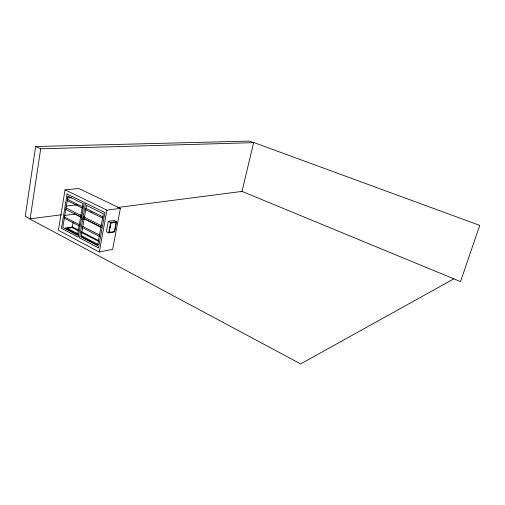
<?xml version="1.0" encoding="UTF-8"?>
<svg xmlns="http://www.w3.org/2000/svg" width="505" height="505" viewBox="0 0 505 505"><rect width="100%" height="100%" fill="white"/><g stroke="black" fill="none" stroke-linecap="round" stroke-linejoin="round"><path stroke-width="0.76" d="M35.628 146.513L25.25 216.235L30.117 218.835L40.697 148.817L35.628 146.513L249.337 141.084L253.611 142.656L40.697 148.817M65.05 189.792L58.41 230.305L99.264 252.001L112.653 249.363L120.379 208.369L78.843 188.516L65.05 189.792L106.915 210.137L120.379 208.369M72.373 226.701L73.143 222.137M80.459 217.541L80.857 215.237L81.28 215.18L81.16 217.661L80.459 217.541L81.16 217.661M80.737 217.718L80.857 215.237M80.882 217.485L81.28 215.18M83.331 216.563L83.211 219.05L83.634 218.993L84.032 216.683L83.331 216.563L84.032 216.683M83.211 219.05L83.615 216.74M83.754 216.506L83.483 218.046L83.066 218.103M99.264 252.001L106.915 210.137M108.285 221.373L106.372 231.751L108.701 232.938L114.585 231.94L116.516 221.638L114.18 220.489L108.285 221.373L110.627 222.535L116.516 221.638M108.701 232.938L110.627 222.535M110.204 227.521C110.993 226.202 110.039 228.014 110.601 227.585M110.399 227.622L110.507 226.972M242.015 191.401L253.655 142.473L479.75 225.375L460.516 281.601L242.015 191.401L117.69 207.498M453.85 278.848L300.652 363.916L29.681 218.892L61.395 214.789M110.702 227.067L110.298 227.004M80.592 216.771L81.015 216.714M81.135 215.414L81.557 215.357M64.381 215.477L75.144 214.063M66.105 206.072L76.615 204.841L78.022 205.541M67.632 198.048L71.42 197.651M67.468 199.336L82.258 206.646M85.781 208.388L103.386 217.093M90.723 211.835L92.131 212.529M67.26 200.605L82.738 208.281M85.553 209.682L102.446 218.053M65.896 207.833L81.267 215.578M84.057 216.986L101.524 225.792M74.563 213.766L80.731 216.885M84.922 219.006L100.981 227.124M65.644 209.348L81.696 217.472M83.792 218.526L101.24 227.351M64.154 216.841L79.361 224.662M82.814 226.442L99.409 234.97M63.946 218.097L79.834 226.284M82.593 227.711L99.864 236.618M78.597 230.16L72.385 226.934L65.177 228.014L78.269 234.939M81.355 231.599L98.608 240.569M78.376 230.88L72.12 227.616L67.386 228.336L77.839 233.815M81.848 232.685L98.532 241.377M81.324 235.639L98.052 244.414M81.027 236.397L97.566 245.146M67.096 194.027L61.433 228.323L78.256 237.198L84.266 202.429L67.096 194.027M67.979 196.199L62.797 227.496L77.467 235.21L82.921 203.54L67.979 196.199M85.541 203.054L79.506 237.855L98.494 247.873L104.933 212.542L85.541 203.054M86.5 205.44L81.021 236.946L97.579 245.657L103.38 213.735L86.5 205.44M110.885 223.059L109.149 232.407L114.427 231.524L116.169 222.244L110.885 223.059"/></g></svg>
